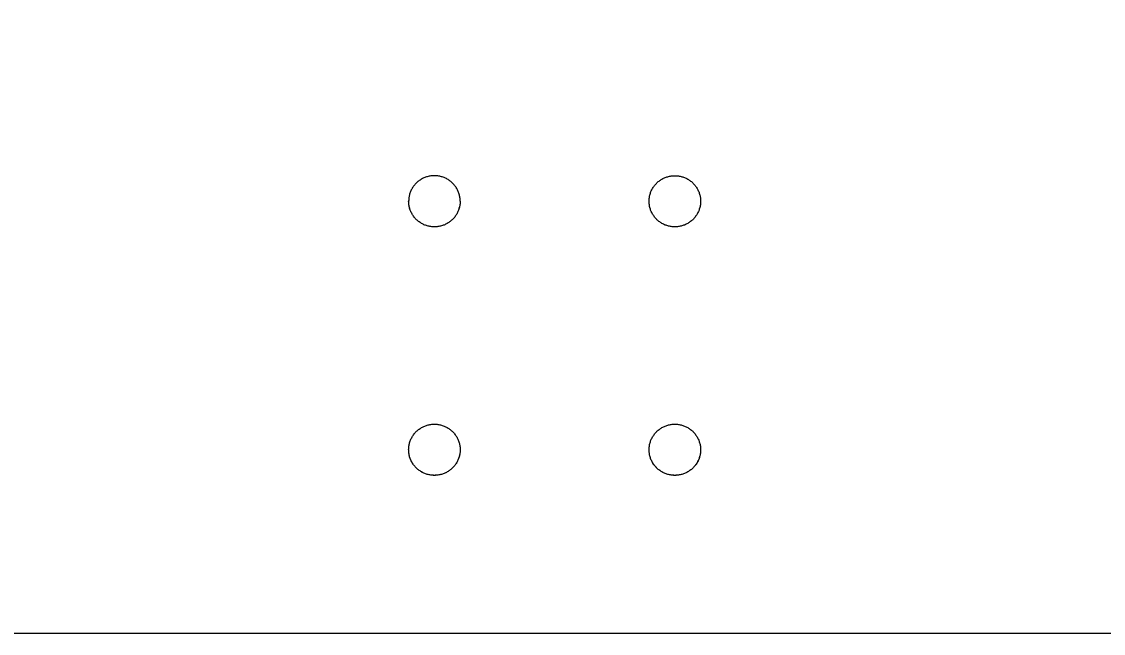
# Model space of a CAD drawing. Header units: millimetres. Extents: x -253 to 4295, y -442 to 2895.
# Drawn here: x -5.3 to 309.6, y 1041.9 to 1220.2 of the extents above; entities that cross this region are included whole.
import ezdxf

# ---------------------------------------------------------------- set-up
doc = ezdxf.new("R2010")
doc.units = ezdxf.units.MM
doc.layers.add('ZANO_R', color=7, linetype='Continuous', lineweight=0)
doc.layers.add('ZANO_W', color=1, linetype='Continuous', lineweight=0)
doc.styles.add('Arial', font='arial.ttf')
doc.styles.get("Standard").update_dxf_attribs({"font": 'ARIALUNI.TTF'})
doc.dimstyles.new('pl i ang', dxfattribs={"dimtxt": 50, "dimasz": 50, "dimexe": 1.25, "dimexo": 0.625, "dimgap": 10, "dimtad": 1, "dimtoh": 1, "dimtxsty": 'Standard', "dimcen": 2.5, "dimclrd": 1, "dimclre": 1, "dimclrt": 1, "dimadec": 0, "dimazin": 0, "dimtfac": 1, "dimtmove": 0, "dimatfit": 3, "dimfxl": 1, "dimarcsym": 1})

# ---------------------------------------------------------------- blocks, each defined once
blk = doc.blocks.new('*D399')
at = {"layer": 'ZANO_W', "color": 1, "lineweight": -2}
for p, q in [((120.11, 1399.64), (-161.18, 1399.64)), ((-151.18, 1359.64), (-151.18, 779.64)), ((120.11, 739.64), (-161.18, 739.64))]:
    blk.add_line(p, q, dxfattribs=at)
at = {"layer": 'ZANO_W', "color": 1}
for points in [[(-144.52, 1359.64), (-157.85, 1359.64), (-151.18, 1399.64)], [(-157.85, 779.64), (-144.52, 779.64), (-151.18, 739.64)]]:
    blk.add_solid(points, dxfattribs=at)
at = {"layer": 'ZANO_W', "color": 1, "insert": (-181.61, 1069.64), "char_height": 40, "attachment_point": 5, "rotation": 90, "style": 'Arial'}
blk.add_mtext('660', dxfattribs=at)

msp = doc.modelspace()

# ---------------------------------------------------------------- linework, layer by layer
at = {"layer": 'ZANO_R'}
for p, q in [((112.03, 1174.73), (111.79, 1174.63)), ((112.28, 1174.83), (112.03, 1174.73)), ((112.52, 1174.91), (112.28, 1174.83)), ((112.77, 1174.98), (112.52, 1174.91)), ((113.03, 1175.05), (112.77, 1174.98)), ((113.28, 1175.11), (113.03, 1175.05)), ((113.54, 1175.16), (113.28, 1175.11)), ((113.79, 1175.2), (113.54, 1175.16)), ((114.05, 1175.23), (113.79, 1175.2)), ((114.31, 1175.25), (114.05, 1175.23)), ((114.57, 1175.26), (114.31, 1175.25)), ((114.83, 1175.27), (114.57, 1175.26)), ((115.09, 1175.26), (114.83, 1175.27)), ((115.35, 1175.25), (115.09, 1175.26)), ((115.61, 1175.23), (115.35, 1175.25)), ((115.87, 1175.2), (115.61, 1175.23)), ((116.13, 1175.16), (115.87, 1175.2)), ((116.39, 1175.11), (116.13, 1175.16)), ((116.64, 1175.05), (116.39, 1175.11)), ((116.89, 1174.98), (116.64, 1175.05)), ((117.14, 1174.91), (116.89, 1174.98)), ((117.39, 1174.83), (117.14, 1174.91)), ((117.63, 1174.73), (117.39, 1174.83)), ((117.87, 1174.63), (117.63, 1174.73)), ((181.79, 1174.63), (182.03, 1174.73)), ((182.03, 1174.73), (182.28, 1174.83)), ((182.28, 1174.83), (182.52, 1174.91)), ((182.52, 1174.91), (182.77, 1174.98)), ((182.77, 1174.98), (183.03, 1175.05)), ((183.03, 1175.05), (183.28, 1175.11)), ((183.28, 1175.11), (183.54, 1175.16)), ((183.54, 1175.16), (183.79, 1175.2)), ((183.79, 1175.2), (184.05, 1175.23)), ((184.05, 1175.23), (184.31, 1175.25)), ((184.31, 1175.25), (184.57, 1175.26)), ((184.57, 1175.26), (184.83, 1175.27)), ((184.83, 1175.27), (185.09, 1175.26)), ((185.09, 1175.26), (185.35, 1175.25)), ((185.35, 1175.25), (185.61, 1175.23)), ((185.61, 1175.23), (185.87, 1175.2)), ((185.87, 1175.2), (186.13, 1175.16)), ((186.13, 1175.16), (186.39, 1175.11)), ((186.39, 1175.11), (186.64, 1175.05)), ((186.64, 1175.05), (186.89, 1174.98)), ((186.89, 1174.98), (187.14, 1174.91)), ((187.14, 1174.91), (187.39, 1174.83)), ((187.39, 1174.83), (187.63, 1174.73)), ((187.63, 1174.73), (187.87, 1174.63)), ((108.48, 1171.78), (108.35, 1171.56)), ((108.63, 1172), (108.48, 1171.78)), ((108.78, 1172.21), (108.63, 1172)), ((108.94, 1172.42), (108.78, 1172.21)), ((109.1, 1172.62), (108.94, 1172.42)), ((109.27, 1172.82), (109.1, 1172.62)), ((109.45, 1173.01), (109.27, 1172.82)), ((109.64, 1173.19), (109.45, 1173.01)), ((109.83, 1173.37), (109.64, 1173.19)), ((110.02, 1173.54), (109.83, 1173.37)), ((110.23, 1173.7), (110.02, 1173.54)), ((110.44, 1173.86), (110.23, 1173.7)), ((110.65, 1174.01), (110.44, 1173.86)), ((110.87, 1174.15), (110.65, 1174.01)), ((111.09, 1174.28), (110.87, 1174.15)), ((111.32, 1174.41), (111.09, 1174.28)), ((111.56, 1174.52), (111.32, 1174.41)), ((111.79, 1174.63), (111.56, 1174.52)), ((118.11, 1174.52), (117.87, 1174.63)), ((118.34, 1174.41), (118.11, 1174.52)), ((118.57, 1174.28), (118.34, 1174.41)), ((118.8, 1174.15), (118.57, 1174.28)), ((119.01, 1174.01), (118.8, 1174.15)), ((119.23, 1173.86), (119.01, 1174.01)), ((119.44, 1173.7), (119.23, 1173.86)), ((119.64, 1173.54), (119.44, 1173.7)), ((119.84, 1173.37), (119.64, 1173.54)), ((120.03, 1173.19), (119.84, 1173.37)), ((120.21, 1173.01), (120.03, 1173.19)), ((120.39, 1172.82), (120.21, 1173.01)), ((120.57, 1172.62), (120.39, 1172.82)), ((120.73, 1172.42), (120.57, 1172.62)), ((120.89, 1172.21), (120.73, 1172.42)), ((121.04, 1172), (120.89, 1172.21)), ((121.18, 1171.78), (121.04, 1172)), ((121.32, 1171.56), (121.18, 1171.78)), ((178.35, 1171.56), (178.48, 1171.78)), ((178.48, 1171.78), (178.63, 1172)), ((178.63, 1172), (178.78, 1172.21)), ((178.78, 1172.21), (178.94, 1172.42)), ((178.94, 1172.42), (179.1, 1172.62)), ((179.1, 1172.62), (179.27, 1172.82)), ((179.27, 1172.82), (179.45, 1173.01)), ((179.45, 1173.01), (179.64, 1173.19)), ((179.64, 1173.19), (179.83, 1173.37)), ((179.83, 1173.37), (180.02, 1173.54)), ((180.02, 1173.54), (180.23, 1173.7)), ((180.23, 1173.7), (180.44, 1173.86)), ((180.44, 1173.86), (180.65, 1174.01)), ((180.65, 1174.01), (180.87, 1174.15)), ((180.87, 1174.15), (181.09, 1174.28)), ((181.09, 1174.28), (181.32, 1174.41)), ((181.32, 1174.41), (181.56, 1174.52)), ((181.56, 1174.52), (181.79, 1174.63)), ((187.87, 1174.63), (188.11, 1174.52)), ((188.11, 1174.52), (188.34, 1174.41)), ((188.34, 1174.41), (188.57, 1174.28)), ((188.57, 1174.28), (188.8, 1174.15)), ((188.8, 1174.15), (189.01, 1174.01)), ((189.01, 1174.01), (189.23, 1173.86)), ((189.23, 1173.86), (189.44, 1173.7)), ((189.44, 1173.7), (189.64, 1173.54)), ((189.64, 1173.54), (189.84, 1173.37)), ((189.84, 1173.37), (190.03, 1173.19)), ((190.03, 1173.19), (190.21, 1173.01)), ((190.21, 1173.01), (190.39, 1172.82)), ((190.39, 1172.82), (190.57, 1172.62)), ((190.57, 1172.62), (190.73, 1172.42)), ((190.73, 1172.42), (190.89, 1172.21)), ((190.89, 1172.21), (191.04, 1172)), ((191.04, 1172), (191.18, 1171.78)), ((191.18, 1171.78), (191.32, 1171.56)), ((107.38, 1168.61), (107.35, 1168.35)), ((107.41, 1168.87), (107.38, 1168.61)), ((107.45, 1169.12), (107.41, 1168.87)), ((107.5, 1169.38), (107.45, 1169.12)), ((107.56, 1169.63), (107.5, 1169.38)), ((107.63, 1169.89), (107.56, 1169.63)), ((107.71, 1170.13), (107.63, 1169.89)), ((107.79, 1170.38), (107.71, 1170.13)), ((107.89, 1170.62), (107.79, 1170.38)), ((107.99, 1170.86), (107.89, 1170.62)), ((108.1, 1171.1), (107.99, 1170.86)), ((108.22, 1171.33), (108.1, 1171.1)), ((108.35, 1171.56), (108.22, 1171.33)), ((121.44, 1171.33), (121.32, 1171.56)), ((121.56, 1171.1), (121.44, 1171.33)), ((121.67, 1170.86), (121.56, 1171.1)), ((121.78, 1170.62), (121.67, 1170.86)), ((121.87, 1170.38), (121.78, 1170.62)), ((121.96, 1170.13), (121.87, 1170.38)), ((122.03, 1169.89), (121.96, 1170.13)), ((122.1, 1169.63), (122.03, 1169.89)), ((122.16, 1169.38), (122.1, 1169.63)), ((122.21, 1169.12), (122.16, 1169.38)), ((122.26, 1168.87), (122.21, 1169.12)), ((122.29, 1168.61), (122.26, 1168.87)), ((122.31, 1168.35), (122.29, 1168.61)), ((177.35, 1168.35), (177.38, 1168.61)), ((177.38, 1168.61), (177.41, 1168.87)), ((177.41, 1168.87), (177.45, 1169.12)), ((177.45, 1169.12), (177.5, 1169.38)), ((177.5, 1169.38), (177.56, 1169.63)), ((177.56, 1169.63), (177.63, 1169.89)), ((177.63, 1169.89), (177.71, 1170.13)), ((177.71, 1170.13), (177.79, 1170.38)), ((177.79, 1170.38), (177.89, 1170.62)), ((177.89, 1170.62), (177.99, 1170.86)), ((177.99, 1170.86), (178.1, 1171.1)), ((178.1, 1171.1), (178.22, 1171.33)), ((178.22, 1171.33), (178.35, 1171.56)), ((191.32, 1171.56), (191.44, 1171.33)), ((191.44, 1171.33), (191.56, 1171.1)), ((191.56, 1171.1), (191.67, 1170.86)), ((191.67, 1170.86), (191.78, 1170.62)), ((191.78, 1170.62), (191.87, 1170.38)), ((191.87, 1170.38), (191.96, 1170.13)), ((191.96, 1170.13), (192.03, 1169.89)), ((192.03, 1169.89), (192.1, 1169.63)), ((192.1, 1169.63), (192.16, 1169.38)), ((192.16, 1169.38), (192.21, 1169.12)), ((192.21, 1169.12), (192.26, 1168.87)), ((192.26, 1168.87), (192.29, 1168.61)), ((192.29, 1168.61), (192.31, 1168.35)), ((107.34, 1168.09), (107.33, 1167.83)), ((107.34, 1167.57), (107.33, 1167.83)), ((107.35, 1168.35), (107.34, 1168.09)), ((107.35, 1167.31), (107.34, 1167.57)), ((107.38, 1167.05), (107.35, 1167.31)), ((107.41, 1166.79), (107.38, 1167.05)), ((107.45, 1166.53), (107.41, 1166.79)), ((107.5, 1166.27), (107.45, 1166.53)), ((107.56, 1166.02), (107.5, 1166.27)), ((107.53, 1166.13), (107.57, 1165.95)), ((107.63, 1165.77), (107.56, 1166.02)), ((107.57, 1165.95), (107.62, 1165.78)), ((107.7, 1165.52), (107.63, 1165.77)), ((107.79, 1165.27), (107.7, 1165.52)), ((121.96, 1165.52), (121.88, 1165.27)), ((122.04, 1165.77), (121.96, 1165.52)), ((122.11, 1166.02), (122.04, 1165.77)), ((122.04, 1165.78), (122.09, 1165.95)), ((122.09, 1165.95), (122.13, 1166.13)), ((122.17, 1166.27), (122.11, 1166.02)), ((122.22, 1166.53), (122.17, 1166.27)), ((122.26, 1166.79), (122.22, 1166.53)), ((122.29, 1167.05), (122.26, 1166.79)), ((122.31, 1167.31), (122.29, 1167.05)), ((122.33, 1168.09), (122.31, 1168.35)), ((122.33, 1167.57), (122.31, 1167.31)), ((122.33, 1167.83), (122.33, 1168.09)), ((122.33, 1167.83), (122.33, 1167.57)), ((177.33, 1167.83), (177.34, 1168.09)), ((177.34, 1167.57), (177.33, 1167.83)), ((177.34, 1168.09), (177.35, 1168.35)), ((177.35, 1167.31), (177.34, 1167.57)), ((177.38, 1167.05), (177.35, 1167.31)), ((177.41, 1166.79), (177.38, 1167.05)), ((177.45, 1166.53), (177.41, 1166.79)), ((177.5, 1166.27), (177.45, 1166.53)), ((177.56, 1166.02), (177.5, 1166.27)), ((177.57, 1165.95), (177.53, 1166.13)), ((177.63, 1165.77), (177.56, 1166.02)), ((177.62, 1165.78), (177.57, 1165.95)), ((177.7, 1165.52), (177.63, 1165.77)), ((177.79, 1165.27), (177.7, 1165.52)), ((191.96, 1165.52), (191.88, 1165.27)), ((192.04, 1165.77), (191.96, 1165.52)), ((192.11, 1166.02), (192.04, 1165.77)), ((192.09, 1165.95), (192.04, 1165.78)), ((192.13, 1166.13), (192.09, 1165.95)), ((192.17, 1166.27), (192.11, 1166.02)), ((192.22, 1166.53), (192.17, 1166.27)), ((192.26, 1166.79), (192.22, 1166.53)), ((192.29, 1167.05), (192.26, 1166.79)), ((192.31, 1167.31), (192.29, 1167.05)), ((192.31, 1168.35), (192.33, 1168.09)), ((192.33, 1167.57), (192.31, 1167.31)), ((192.33, 1168.09), (192.33, 1167.83)), ((192.33, 1167.83), (192.33, 1167.57)), ((107.88, 1165.03), (107.79, 1165.27)), ((107.99, 1164.79), (107.88, 1165.03)), ((108.1, 1164.55), (107.99, 1164.79)), ((108.22, 1164.32), (108.1, 1164.55)), ((108.34, 1164.09), (108.22, 1164.32)), ((108.48, 1163.87), (108.34, 1164.09)), ((108.62, 1163.65), (108.48, 1163.87)), ((108.77, 1163.43), (108.62, 1163.65)), ((108.93, 1163.22), (108.77, 1163.43)), ((109.09, 1163.02), (108.93, 1163.22)), ((109.27, 1162.83), (109.09, 1163.02)), ((109.44, 1162.63), (109.27, 1162.83)), ((109.63, 1162.45), (109.44, 1162.63)), ((109.82, 1162.27), (109.63, 1162.45)), ((110.02, 1162.1), (109.82, 1162.27)), ((119.84, 1162.27), (119.65, 1162.1)), ((120.04, 1162.45), (119.84, 1162.27)), ((120.22, 1162.63), (120.04, 1162.45)), ((120.4, 1162.83), (120.22, 1162.63)), ((120.57, 1163.02), (120.4, 1162.83)), ((120.74, 1163.22), (120.57, 1163.02)), ((120.89, 1163.43), (120.74, 1163.22)), ((121.04, 1163.65), (120.89, 1163.43)), ((121.19, 1163.87), (121.04, 1163.65)), ((121.32, 1164.09), (121.19, 1163.87)), ((121.45, 1164.32), (121.32, 1164.09)), ((121.57, 1164.55), (121.45, 1164.32)), ((121.68, 1164.79), (121.57, 1164.55)), ((121.78, 1165.03), (121.68, 1164.79)), ((121.88, 1165.27), (121.78, 1165.03)), ((177.88, 1165.03), (177.79, 1165.27)), ((177.99, 1164.79), (177.88, 1165.03)), ((178.1, 1164.55), (177.99, 1164.79)), ((178.22, 1164.32), (178.1, 1164.55)), ((178.34, 1164.09), (178.22, 1164.32)), ((178.48, 1163.87), (178.34, 1164.09)), ((178.62, 1163.65), (178.48, 1163.87)), ((178.77, 1163.43), (178.62, 1163.65)), ((178.93, 1163.22), (178.77, 1163.43)), ((179.09, 1163.02), (178.93, 1163.22)), ((179.27, 1162.83), (179.09, 1163.02)), ((179.45, 1162.63), (179.27, 1162.83)), ((179.63, 1162.45), (179.45, 1162.63)), ((179.82, 1162.27), (179.63, 1162.45)), ((180.02, 1162.1), (179.82, 1162.27)), ((189.84, 1162.27), (189.65, 1162.1)), ((190.04, 1162.45), (189.84, 1162.27)), ((190.22, 1162.63), (190.04, 1162.45)), ((190.4, 1162.83), (190.22, 1162.63)), ((190.57, 1163.02), (190.4, 1162.83)), ((190.74, 1163.22), (190.57, 1163.02)), ((190.89, 1163.43), (190.74, 1163.22)), ((191.04, 1163.65), (190.89, 1163.43)), ((191.19, 1163.87), (191.04, 1163.65)), ((191.32, 1164.09), (191.19, 1163.87)), ((191.45, 1164.32), (191.32, 1164.09)), ((191.57, 1164.55), (191.45, 1164.32)), ((191.68, 1164.79), (191.57, 1164.55)), ((191.78, 1165.03), (191.68, 1164.79)), ((191.88, 1165.27), (191.78, 1165.03)), ((110.22, 1161.94), (110.02, 1162.1)), ((110.43, 1161.78), (110.22, 1161.94)), ((110.65, 1161.63), (110.43, 1161.78)), ((110.87, 1161.49), (110.65, 1161.63)), ((111.09, 1161.36), (110.87, 1161.49)), ((111.32, 1161.23), (111.09, 1161.36)), ((111.55, 1161.11), (111.32, 1161.23)), ((111.79, 1161), (111.55, 1161.11)), ((112.03, 1160.9), (111.79, 1161)), ((112.27, 1160.81), (112.03, 1160.9)), ((112.52, 1160.72), (112.27, 1160.81)), ((112.77, 1160.65), (112.52, 1160.72)), ((113.02, 1160.58), (112.77, 1160.65)), ((113.28, 1160.52), (113.02, 1160.58)), ((113.53, 1160.47), (113.28, 1160.52)), ((113.79, 1160.43), (113.53, 1160.47)), ((114.05, 1160.4), (113.79, 1160.43)), ((114.31, 1160.38), (114.05, 1160.4)), ((114.57, 1160.37), (114.31, 1160.38)), ((114.83, 1160.36), (114.57, 1160.37)), ((115.09, 1160.37), (114.83, 1160.36)), ((115.35, 1160.38), (115.09, 1160.37)), ((115.62, 1160.4), (115.35, 1160.38)), ((115.87, 1160.43), (115.62, 1160.4)), ((116.13, 1160.47), (115.87, 1160.43)), ((116.39, 1160.52), (116.13, 1160.47)), ((116.64, 1160.58), (116.39, 1160.52)), ((116.9, 1160.65), (116.64, 1160.58)), ((117.15, 1160.72), (116.9, 1160.65)), ((117.39, 1160.81), (117.15, 1160.72)), ((117.64, 1160.9), (117.39, 1160.81)), ((117.88, 1161), (117.64, 1160.9)), ((118.11, 1161.11), (117.88, 1161)), ((118.35, 1161.23), (118.11, 1161.11)), ((118.58, 1161.36), (118.35, 1161.23)), ((118.8, 1161.49), (118.58, 1161.36)), ((119.02, 1161.63), (118.8, 1161.49)), ((119.23, 1161.78), (119.02, 1161.63)), ((119.44, 1161.94), (119.23, 1161.78)), ((119.65, 1162.1), (119.44, 1161.94)), ((180.22, 1161.94), (180.02, 1162.1)), ((180.43, 1161.78), (180.22, 1161.94)), ((180.65, 1161.63), (180.43, 1161.78)), ((180.87, 1161.49), (180.65, 1161.63)), ((181.09, 1161.36), (180.87, 1161.49)), ((181.32, 1161.23), (181.09, 1161.36)), ((181.55, 1161.11), (181.32, 1161.23)), ((181.79, 1161), (181.55, 1161.11)), ((182.03, 1160.9), (181.79, 1161)), ((182.27, 1160.81), (182.03, 1160.9)), ((182.52, 1160.72), (182.27, 1160.81)), ((182.77, 1160.65), (182.52, 1160.72)), ((183.02, 1160.58), (182.77, 1160.65)), ((183.28, 1160.52), (183.02, 1160.58)), ((183.53, 1160.47), (183.28, 1160.52)), ((183.79, 1160.43), (183.53, 1160.47)), ((184.05, 1160.4), (183.79, 1160.43)), ((184.31, 1160.38), (184.05, 1160.4)), ((184.57, 1160.37), (184.31, 1160.38)), ((184.83, 1160.36), (184.57, 1160.37)), ((185.09, 1160.37), (184.83, 1160.36)), ((185.35, 1160.38), (185.09, 1160.37)), ((185.62, 1160.4), (185.35, 1160.38)), ((185.87, 1160.43), (185.62, 1160.4)), ((186.13, 1160.47), (185.87, 1160.43)), ((186.39, 1160.52), (186.13, 1160.47)), ((186.64, 1160.58), (186.39, 1160.52)), ((186.9, 1160.65), (186.64, 1160.58)), ((187.15, 1160.72), (186.9, 1160.65)), ((187.39, 1160.81), (187.15, 1160.72)), ((187.64, 1160.9), (187.39, 1160.81)), ((187.88, 1161), (187.64, 1160.9)), ((188.11, 1161.11), (187.88, 1161)), ((188.35, 1161.23), (188.11, 1161.11)), ((188.58, 1161.36), (188.35, 1161.23)), ((188.8, 1161.49), (188.58, 1161.36)), ((189.02, 1161.63), (188.8, 1161.49)), ((189.23, 1161.78), (189.02, 1161.63)), ((189.44, 1161.94), (189.23, 1161.78)), ((189.65, 1162.1), (189.44, 1161.94)), ((111.79, 1102.24), (112.03, 1102.34)), ((112.03, 1102.34), (112.28, 1102.43)), ((112.28, 1102.43), (112.52, 1102.52)), ((112.52, 1102.52), (112.77, 1102.59)), ((112.77, 1102.59), (113.03, 1102.66)), ((113.03, 1102.66), (113.28, 1102.72)), ((113.28, 1102.72), (113.54, 1102.77)), ((113.54, 1102.77), (113.79, 1102.81)), ((113.79, 1102.81), (114.05, 1102.84)), ((114.05, 1102.84), (114.31, 1102.86)), ((114.31, 1102.86), (114.57, 1102.87)), ((114.57, 1102.87), (114.83, 1102.87)), ((114.83, 1102.87), (115.09, 1102.87)), ((115.09, 1102.87), (115.35, 1102.86)), ((115.35, 1102.86), (115.61, 1102.84)), ((115.61, 1102.84), (115.87, 1102.81)), ((115.87, 1102.81), (116.13, 1102.77)), ((116.13, 1102.77), (116.39, 1102.72)), ((116.39, 1102.72), (116.64, 1102.66)), ((116.64, 1102.66), (116.89, 1102.59)), ((116.89, 1102.59), (117.14, 1102.52)), ((117.14, 1102.52), (117.39, 1102.43)), ((117.39, 1102.43), (117.63, 1102.34)), ((117.63, 1102.34), (117.87, 1102.24)), ((181.79, 1102.24), (182.03, 1102.34)), ((182.03, 1102.34), (182.28, 1102.43)), ((182.28, 1102.43), (182.52, 1102.52)), ((182.52, 1102.52), (182.77, 1102.59)), ((182.77, 1102.59), (183.03, 1102.66)), ((183.03, 1102.66), (183.28, 1102.72)), ((183.28, 1102.72), (183.54, 1102.77)), ((183.54, 1102.77), (183.79, 1102.81)), ((183.79, 1102.81), (184.05, 1102.84)), ((184.05, 1102.84), (184.31, 1102.86)), ((184.31, 1102.86), (184.57, 1102.87)), ((184.57, 1102.87), (184.83, 1102.87)), ((184.83, 1102.87), (185.09, 1102.87)), ((185.09, 1102.87), (185.35, 1102.86)), ((185.35, 1102.86), (185.61, 1102.84)), ((185.61, 1102.84), (185.87, 1102.81)), ((185.87, 1102.81), (186.13, 1102.77)), ((186.13, 1102.77), (186.39, 1102.72)), ((186.39, 1102.72), (186.64, 1102.66)), ((186.64, 1102.66), (186.89, 1102.59)), ((186.89, 1102.59), (187.14, 1102.52)), ((187.14, 1102.52), (187.39, 1102.43)), ((187.39, 1102.43), (187.63, 1102.34)), ((187.63, 1102.34), (187.87, 1102.24)), ((108.22, 1098.94), (108.35, 1099.17)), ((108.35, 1099.17), (108.48, 1099.39)), ((108.48, 1099.39), (108.63, 1099.61)), ((108.63, 1099.61), (108.78, 1099.82)), ((108.78, 1099.82), (108.94, 1100.03)), ((108.94, 1100.03), (109.1, 1100.23)), ((109.1, 1100.23), (109.27, 1100.43)), ((109.27, 1100.43), (109.45, 1100.62)), ((109.45, 1100.62), (109.64, 1100.8)), ((109.64, 1100.8), (109.83, 1100.98)), ((109.83, 1100.98), (110.02, 1101.15)), ((110.02, 1101.15), (110.23, 1101.31)), ((110.23, 1101.31), (110.44, 1101.47)), ((110.44, 1101.47), (110.65, 1101.61)), ((110.65, 1101.61), (110.87, 1101.76)), ((110.87, 1101.76), (111.09, 1101.89)), ((111.09, 1101.89), (111.32, 1102.01)), ((111.32, 1102.01), (111.56, 1102.13)), ((111.56, 1102.13), (111.79, 1102.24)), ((117.87, 1102.24), (118.11, 1102.13)), ((118.11, 1102.13), (118.34, 1102.01)), ((118.34, 1102.01), (118.57, 1101.89)), ((118.57, 1101.89), (118.8, 1101.76)), ((118.8, 1101.76), (119.01, 1101.61)), ((119.01, 1101.61), (119.23, 1101.47)), ((119.23, 1101.47), (119.44, 1101.31)), ((119.44, 1101.31), (119.64, 1101.15)), ((119.64, 1101.15), (119.84, 1100.98)), ((119.84, 1100.98), (120.03, 1100.8)), ((120.03, 1100.8), (120.21, 1100.62)), ((120.21, 1100.62), (120.39, 1100.43)), ((120.39, 1100.43), (120.57, 1100.23)), ((120.57, 1100.23), (120.73, 1100.03)), ((120.73, 1100.03), (120.89, 1099.82)), ((120.89, 1099.82), (121.04, 1099.61)), ((121.04, 1099.61), (121.18, 1099.39)), ((121.18, 1099.39), (121.32, 1099.17)), ((121.32, 1099.17), (121.44, 1098.94)), ((178.22, 1098.94), (178.35, 1099.17)), ((178.35, 1099.17), (178.48, 1099.39)), ((178.48, 1099.39), (178.63, 1099.61)), ((178.63, 1099.61), (178.78, 1099.82)), ((178.78, 1099.82), (178.94, 1100.03)), ((178.94, 1100.03), (179.1, 1100.23)), ((179.1, 1100.23), (179.27, 1100.43)), ((179.27, 1100.43), (179.45, 1100.62)), ((179.45, 1100.62), (179.64, 1100.8)), ((179.64, 1100.8), (179.83, 1100.98)), ((179.83, 1100.98), (180.02, 1101.15)), ((180.02, 1101.15), (180.23, 1101.31)), ((180.23, 1101.31), (180.44, 1101.47)), ((180.44, 1101.47), (180.65, 1101.61)), ((180.65, 1101.61), (180.87, 1101.76)), ((180.87, 1101.76), (181.09, 1101.89)), ((181.09, 1101.89), (181.32, 1102.01)), ((181.32, 1102.01), (181.56, 1102.13)), ((181.56, 1102.13), (181.79, 1102.24)), ((187.87, 1102.24), (188.11, 1102.13)), ((188.11, 1102.13), (188.34, 1102.01)), ((188.34, 1102.01), (188.57, 1101.89)), ((188.57, 1101.89), (188.8, 1101.76)), ((188.8, 1101.76), (189.01, 1101.61)), ((189.01, 1101.61), (189.23, 1101.47)), ((189.23, 1101.47), (189.44, 1101.31)), ((189.44, 1101.31), (189.64, 1101.15)), ((189.64, 1101.15), (189.84, 1100.98)), ((189.84, 1100.98), (190.03, 1100.8)), ((190.03, 1100.8), (190.21, 1100.62)), ((190.21, 1100.62), (190.39, 1100.43)), ((190.39, 1100.43), (190.57, 1100.23)), ((190.57, 1100.23), (190.73, 1100.03)), ((190.73, 1100.03), (190.89, 1099.82)), ((190.89, 1099.82), (191.04, 1099.61)), ((191.04, 1099.61), (191.18, 1099.39)), ((191.18, 1099.39), (191.32, 1099.17)), ((191.32, 1099.17), (191.44, 1098.94)), ((107.35, 1095.96), (107.38, 1096.22)), ((107.38, 1096.22), (107.41, 1096.48)), ((107.41, 1096.48), (107.45, 1096.73)), ((107.45, 1096.73), (107.5, 1096.99)), ((107.5, 1096.99), (107.56, 1097.24)), ((107.56, 1097.24), (107.63, 1097.49)), ((107.63, 1097.49), (107.71, 1097.74)), ((107.71, 1097.74), (107.79, 1097.99)), ((107.79, 1097.99), (107.89, 1098.23)), ((107.89, 1098.23), (107.99, 1098.47)), ((107.99, 1098.47), (108.1, 1098.71)), ((108.1, 1098.71), (108.22, 1098.94)), ((121.44, 1098.94), (121.56, 1098.71)), ((121.56, 1098.71), (121.67, 1098.47)), ((121.67, 1098.47), (121.78, 1098.23)), ((121.78, 1098.23), (121.87, 1097.99)), ((121.87, 1097.99), (121.96, 1097.74)), ((121.96, 1097.74), (122.03, 1097.49)), ((122.03, 1097.49), (122.1, 1097.24)), ((122.1, 1097.24), (122.16, 1096.99)), ((122.16, 1096.99), (122.21, 1096.73)), ((122.21, 1096.73), (122.26, 1096.48)), ((122.26, 1096.48), (122.29, 1096.22)), ((122.29, 1096.22), (122.31, 1095.96)), ((177.35, 1095.96), (177.38, 1096.22)), ((177.38, 1096.22), (177.41, 1096.48)), ((177.41, 1096.48), (177.45, 1096.73)), ((177.45, 1096.73), (177.5, 1096.99)), ((177.5, 1096.99), (177.56, 1097.24)), ((177.56, 1097.24), (177.63, 1097.49)), ((177.63, 1097.49), (177.71, 1097.74)), ((177.71, 1097.74), (177.79, 1097.99)), ((177.79, 1097.99), (177.89, 1098.23)), ((177.89, 1098.23), (177.99, 1098.47)), ((177.99, 1098.47), (178.1, 1098.71)), ((178.1, 1098.71), (178.22, 1098.94)), ((191.44, 1098.94), (191.56, 1098.71)), ((191.56, 1098.71), (191.67, 1098.47)), ((191.67, 1098.47), (191.78, 1098.23)), ((191.78, 1098.23), (191.87, 1097.99)), ((191.87, 1097.99), (191.96, 1097.74)), ((191.96, 1097.74), (192.03, 1097.49)), ((192.03, 1097.49), (192.1, 1097.24)), ((192.1, 1097.24), (192.16, 1096.99)), ((192.16, 1096.99), (192.21, 1096.73)), ((192.21, 1096.73), (192.26, 1096.48)), ((192.26, 1096.48), (192.29, 1096.22)), ((192.29, 1096.22), (192.31, 1095.96)), ((107.33, 1095.44), (107.34, 1095.7)), ((107.34, 1095.18), (107.33, 1095.44)), ((107.34, 1095.7), (107.35, 1095.96)), ((107.35, 1094.91), (107.34, 1095.18)), ((107.38, 1094.65), (107.35, 1094.91)), ((107.41, 1094.4), (107.38, 1094.65)), ((107.45, 1094.14), (107.41, 1094.4)), ((107.5, 1093.88), (107.45, 1094.14)), ((107.56, 1093.63), (107.5, 1093.88)), ((107.57, 1093.56), (107.53, 1093.74)), ((107.63, 1093.37), (107.56, 1093.63)), ((107.62, 1093.39), (107.57, 1093.56)), ((107.7, 1093.14), (107.62, 1093.39)), ((107.7, 1093.12), (107.63, 1093.37)), ((107.78, 1092.89), (107.7, 1093.14)), ((107.79, 1092.88), (107.7, 1093.12)), ((107.88, 1092.65), (107.78, 1092.89)), ((107.88, 1092.63), (107.79, 1092.88)), ((121.88, 1092.88), (121.78, 1092.63)), ((121.88, 1092.89), (121.79, 1092.65)), ((121.97, 1093.14), (121.88, 1092.89)), ((121.96, 1093.12), (121.88, 1092.88)), ((122.04, 1093.37), (121.96, 1093.12)), ((122.05, 1093.39), (121.97, 1093.14)), ((122.11, 1093.63), (122.04, 1093.37)), ((122.09, 1093.56), (122.04, 1093.39)), ((122.13, 1093.74), (122.09, 1093.56)), ((122.17, 1093.88), (122.11, 1093.63)), ((122.22, 1094.14), (122.17, 1093.88)), ((122.26, 1094.4), (122.22, 1094.14)), ((122.29, 1094.65), (122.26, 1094.4)), ((122.31, 1094.91), (122.29, 1094.65)), ((122.31, 1095.96), (122.33, 1095.7)), ((122.33, 1095.18), (122.31, 1094.91)), ((122.33, 1095.7), (122.33, 1095.44)), ((122.33, 1095.44), (122.33, 1095.18)), ((177.33, 1095.44), (177.34, 1095.7)), ((177.34, 1095.18), (177.33, 1095.44)), ((177.34, 1095.7), (177.35, 1095.96)), ((177.35, 1094.91), (177.34, 1095.18)), ((177.38, 1094.65), (177.35, 1094.91)), ((177.41, 1094.4), (177.38, 1094.65)), ((177.45, 1094.14), (177.41, 1094.4)), ((177.5, 1093.88), (177.45, 1094.14)), ((177.56, 1093.63), (177.5, 1093.88)), ((177.57, 1093.56), (177.53, 1093.74)), ((177.63, 1093.37), (177.56, 1093.63)), ((177.62, 1093.39), (177.57, 1093.56)), ((177.7, 1093.14), (177.62, 1093.39)), ((177.7, 1093.12), (177.63, 1093.37)), ((177.78, 1092.89), (177.7, 1093.14)), ((177.79, 1092.88), (177.7, 1093.12)), ((177.88, 1092.65), (177.78, 1092.89)), ((177.88, 1092.63), (177.79, 1092.88)), ((191.88, 1092.88), (191.78, 1092.63)), ((191.88, 1092.89), (191.79, 1092.65)), ((191.97, 1093.14), (191.88, 1092.89)), ((191.96, 1093.12), (191.88, 1092.88)), ((192.04, 1093.37), (191.96, 1093.12)), ((192.05, 1093.39), (191.97, 1093.14)), ((192.11, 1093.63), (192.04, 1093.37)), ((192.09, 1093.56), (192.04, 1093.39)), ((192.13, 1093.74), (192.09, 1093.56)), ((192.17, 1093.88), (192.11, 1093.63)), ((192.22, 1094.14), (192.17, 1093.88)), ((192.26, 1094.4), (192.22, 1094.14)), ((192.29, 1094.65), (192.26, 1094.4)), ((192.31, 1094.91), (192.29, 1094.65)), ((192.31, 1095.96), (192.33, 1095.7)), ((192.33, 1095.18), (192.31, 1094.91)), ((192.33, 1095.7), (192.33, 1095.44)), ((192.33, 1095.44), (192.33, 1095.18)), ((107.98, 1092.41), (107.88, 1092.65)), ((107.99, 1092.39), (107.88, 1092.63)), ((108.09, 1092.17), (107.98, 1092.41)), ((108.1, 1092.16), (107.99, 1092.39)), ((108.21, 1091.94), (108.09, 1092.17)), ((108.22, 1091.93), (108.1, 1092.16)), ((108.34, 1091.71), (108.21, 1091.94)), ((108.34, 1091.7), (108.22, 1091.93)), ((108.47, 1091.48), (108.34, 1091.71)), ((108.48, 1091.47), (108.34, 1091.7)), ((108.61, 1091.27), (108.47, 1091.48)), ((108.62, 1091.25), (108.48, 1091.47)), ((108.76, 1091.05), (108.61, 1091.27)), ((108.77, 1091.04), (108.62, 1091.25)), ((108.92, 1090.84), (108.76, 1091.05)), ((108.93, 1090.83), (108.77, 1091.04)), ((109.09, 1090.64), (108.92, 1090.84)), ((109.09, 1090.63), (108.93, 1090.83)), ((109.26, 1090.44), (109.09, 1090.64)), ((109.27, 1090.43), (109.09, 1090.63)), ((109.44, 1090.25), (109.26, 1090.44)), ((109.44, 1090.24), (109.27, 1090.43)), ((109.62, 1090.07), (109.44, 1090.25)), ((109.63, 1090.06), (109.44, 1090.24)), ((109.82, 1089.89), (109.62, 1090.07)), ((109.82, 1089.88), (109.63, 1090.06)), ((110.01, 1089.72), (109.82, 1089.89)), ((110.02, 1089.71), (109.82, 1089.88)), ((110.22, 1089.55), (110.01, 1089.72)), ((110.22, 1089.55), (110.02, 1089.71)), ((119.65, 1089.71), (119.44, 1089.55)), ((119.65, 1089.72), (119.45, 1089.55)), ((119.85, 1089.89), (119.65, 1089.72)), ((119.84, 1089.88), (119.65, 1089.71)), ((120.04, 1090.06), (119.84, 1089.88)), ((120.04, 1090.07), (119.85, 1089.89)), ((120.23, 1090.25), (120.04, 1090.07)), ((120.22, 1090.24), (120.04, 1090.06)), ((120.4, 1090.43), (120.22, 1090.24)), ((120.41, 1090.44), (120.23, 1090.25)), ((120.57, 1090.63), (120.4, 1090.43)), ((120.58, 1090.64), (120.41, 1090.44)), ((120.74, 1090.83), (120.57, 1090.63)), ((120.74, 1090.84), (120.58, 1090.64)), ((120.9, 1091.05), (120.74, 1090.84)), ((120.89, 1091.04), (120.74, 1090.83)), ((121.04, 1091.25), (120.89, 1091.04)), ((121.05, 1091.27), (120.9, 1091.05)), ((121.19, 1091.47), (121.04, 1091.25)), ((121.19, 1091.48), (121.05, 1091.27)), ((121.33, 1091.71), (121.19, 1091.48)), ((121.32, 1091.7), (121.19, 1091.47)), ((121.45, 1091.93), (121.32, 1091.7)), ((121.46, 1091.94), (121.33, 1091.71)), ((121.57, 1092.16), (121.45, 1091.93)), ((121.58, 1092.17), (121.46, 1091.94)), ((121.68, 1092.39), (121.57, 1092.16)), ((121.69, 1092.41), (121.58, 1092.17)), ((121.78, 1092.63), (121.68, 1092.39)), ((121.79, 1092.65), (121.69, 1092.41)), ((177.98, 1092.41), (177.88, 1092.65)), ((177.99, 1092.39), (177.88, 1092.63)), ((178.09, 1092.17), (177.98, 1092.41)), ((178.1, 1092.16), (177.99, 1092.39)), ((178.21, 1091.94), (178.09, 1092.17)), ((178.22, 1091.93), (178.1, 1092.16)), ((178.34, 1091.71), (178.21, 1091.94)), ((178.34, 1091.7), (178.22, 1091.93)), ((178.47, 1091.48), (178.34, 1091.71)), ((178.48, 1091.47), (178.34, 1091.7)), ((178.61, 1091.27), (178.47, 1091.48)), ((178.62, 1091.25), (178.48, 1091.47)), ((178.76, 1091.05), (178.61, 1091.27)), ((178.77, 1091.04), (178.62, 1091.25)), ((178.92, 1090.84), (178.76, 1091.05)), ((178.93, 1090.83), (178.77, 1091.04)), ((179.09, 1090.64), (178.92, 1090.84)), ((179.09, 1090.63), (178.93, 1090.83)), ((179.26, 1090.44), (179.09, 1090.64)), ((179.27, 1090.43), (179.09, 1090.63)), ((179.44, 1090.25), (179.26, 1090.44)), ((179.45, 1090.24), (179.27, 1090.43)), ((179.62, 1090.07), (179.44, 1090.25)), ((179.63, 1090.06), (179.45, 1090.24)), ((179.82, 1089.89), (179.62, 1090.07)), ((179.82, 1089.88), (179.63, 1090.06)), ((180.01, 1089.72), (179.82, 1089.89)), ((180.02, 1089.71), (179.82, 1089.88)), ((180.22, 1089.55), (180.01, 1089.72)), ((180.22, 1089.55), (180.02, 1089.71)), ((189.65, 1089.71), (189.44, 1089.55)), ((189.65, 1089.72), (189.45, 1089.55)), ((189.85, 1089.89), (189.65, 1089.72)), ((189.84, 1089.88), (189.65, 1089.71)), ((190.04, 1090.06), (189.84, 1089.88)), ((190.04, 1090.07), (189.85, 1089.89)), ((190.23, 1090.25), (190.04, 1090.07)), ((190.22, 1090.24), (190.04, 1090.06)), ((190.4, 1090.43), (190.22, 1090.24)), ((190.41, 1090.44), (190.23, 1090.25)), ((190.57, 1090.63), (190.4, 1090.43)), ((190.58, 1090.64), (190.41, 1090.44)), ((190.74, 1090.83), (190.57, 1090.63)), ((190.74, 1090.84), (190.58, 1090.64)), ((190.9, 1091.05), (190.74, 1090.84)), ((190.89, 1091.04), (190.74, 1090.83)), ((191.04, 1091.25), (190.89, 1091.04)), ((191.05, 1091.27), (190.9, 1091.05)), ((191.19, 1091.47), (191.04, 1091.25)), ((191.19, 1091.48), (191.05, 1091.27)), ((191.33, 1091.71), (191.19, 1091.48)), ((191.32, 1091.7), (191.19, 1091.47)), ((191.45, 1091.93), (191.32, 1091.7)), ((191.46, 1091.94), (191.33, 1091.71)), ((191.57, 1092.16), (191.45, 1091.93)), ((191.58, 1092.17), (191.46, 1091.94)), ((191.68, 1092.39), (191.57, 1092.16)), ((191.69, 1092.41), (191.58, 1092.17)), ((191.78, 1092.63), (191.68, 1092.39)), ((191.79, 1092.65), (191.69, 1092.41)), ((110.43, 1089.39), (110.22, 1089.55)), ((110.43, 1089.4), (110.22, 1089.55)), ((110.64, 1089.25), (110.43, 1089.4)), ((110.65, 1089.24), (110.43, 1089.39)), ((110.86, 1089.1), (110.64, 1089.25)), ((110.87, 1089.1), (110.65, 1089.24)), ((111.08, 1088.97), (110.86, 1089.1)), ((111.09, 1088.96), (110.87, 1089.1)), ((111.31, 1088.84), (111.08, 1088.97)), ((111.32, 1088.84), (111.09, 1088.96)), ((111.55, 1088.72), (111.31, 1088.84)), ((111.55, 1088.72), (111.32, 1088.84)), ((111.79, 1088.61), (111.55, 1088.72)), ((111.78, 1088.61), (111.55, 1088.72)), ((112.02, 1088.51), (111.78, 1088.61)), ((112.03, 1088.51), (111.79, 1088.61)), ((112.27, 1088.42), (112.02, 1088.51)), ((112.27, 1088.42), (112.03, 1088.51)), ((112.52, 1088.33), (112.27, 1088.42)), ((112.52, 1088.33), (112.27, 1088.42)), ((112.77, 1088.26), (112.52, 1088.33)), ((112.77, 1088.26), (112.52, 1088.33)), ((113.02, 1088.19), (112.77, 1088.26)), ((113.02, 1088.19), (112.77, 1088.26)), ((113.28, 1088.13), (113.02, 1088.19)), ((113.27, 1088.13), (113.02, 1088.19)), ((113.53, 1088.08), (113.27, 1088.13)), ((113.53, 1088.08), (113.28, 1088.13)), ((113.79, 1088.04), (113.53, 1088.08)), ((113.79, 1088.04), (113.53, 1088.08)), ((114.05, 1088.01), (113.79, 1088.04)), ((114.05, 1088.01), (113.79, 1088.04)), ((114.31, 1087.99), (114.05, 1088.01)), ((114.31, 1087.99), (114.05, 1088.01)), ((114.57, 1087.97), (114.31, 1087.99)), ((114.57, 1087.98), (114.31, 1087.99)), ((114.83, 1087.97), (114.57, 1087.98)), ((114.83, 1087.97), (114.57, 1087.97)), ((115.09, 1087.98), (114.83, 1087.97)), ((115.09, 1087.97), (114.83, 1087.97)), ((115.35, 1087.99), (115.09, 1087.97)), ((115.36, 1087.99), (115.09, 1087.98)), ((115.62, 1088.01), (115.35, 1087.99)), ((115.62, 1088.01), (115.36, 1087.99)), ((115.87, 1088.04), (115.62, 1088.01)), ((115.88, 1088.04), (115.62, 1088.01)), ((116.13, 1088.08), (115.87, 1088.04)), ((116.13, 1088.08), (115.88, 1088.04)), ((116.39, 1088.13), (116.13, 1088.08)), ((116.39, 1088.13), (116.13, 1088.08)), ((116.64, 1088.19), (116.39, 1088.13)), ((116.65, 1088.19), (116.39, 1088.13)), ((116.9, 1088.26), (116.64, 1088.19)), ((116.9, 1088.26), (116.65, 1088.19)), ((117.15, 1088.33), (116.9, 1088.26)), ((117.15, 1088.33), (116.9, 1088.26)), ((117.39, 1088.42), (117.15, 1088.33)), ((117.4, 1088.42), (117.15, 1088.33)), ((117.64, 1088.51), (117.39, 1088.42)), ((117.64, 1088.51), (117.4, 1088.42)), ((117.88, 1088.61), (117.64, 1088.51)), ((117.88, 1088.61), (117.64, 1088.51)), ((118.11, 1088.72), (117.88, 1088.61)), ((118.12, 1088.72), (117.88, 1088.61)), ((118.35, 1088.84), (118.11, 1088.72)), ((118.35, 1088.84), (118.12, 1088.72)), ((118.58, 1088.97), (118.35, 1088.84)), ((118.58, 1088.96), (118.35, 1088.84)), ((118.8, 1089.1), (118.58, 1088.96)), ((118.81, 1089.1), (118.58, 1088.97)), ((119.02, 1089.24), (118.8, 1089.1)), ((119.03, 1089.25), (118.81, 1089.1)), ((119.23, 1089.39), (119.02, 1089.24)), ((119.24, 1089.4), (119.03, 1089.25)), ((119.44, 1089.55), (119.23, 1089.39)), ((119.45, 1089.55), (119.24, 1089.4)), ((180.43, 1089.39), (180.22, 1089.55)), ((180.43, 1089.4), (180.22, 1089.55)), ((180.64, 1089.25), (180.43, 1089.4)), ((180.65, 1089.24), (180.43, 1089.39)), ((180.86, 1089.1), (180.64, 1089.25)), ((180.87, 1089.1), (180.65, 1089.24)), ((181.08, 1088.97), (180.86, 1089.1)), ((181.09, 1088.96), (180.87, 1089.1)), ((181.31, 1088.84), (181.08, 1088.97)), ((181.32, 1088.84), (181.09, 1088.96)), ((181.55, 1088.72), (181.31, 1088.84)), ((181.55, 1088.72), (181.32, 1088.84)), ((181.79, 1088.61), (181.55, 1088.72)), ((181.78, 1088.61), (181.55, 1088.72)), ((182.02, 1088.51), (181.78, 1088.61)), ((182.03, 1088.51), (181.79, 1088.61)), ((182.27, 1088.42), (182.02, 1088.51)), ((182.27, 1088.42), (182.03, 1088.51)), ((182.52, 1088.33), (182.27, 1088.42)), ((182.52, 1088.33), (182.27, 1088.42)), ((182.77, 1088.26), (182.52, 1088.33)), ((182.77, 1088.26), (182.52, 1088.33)), ((183.02, 1088.19), (182.77, 1088.26)), ((183.02, 1088.19), (182.77, 1088.26)), ((183.28, 1088.13), (183.02, 1088.19)), ((183.27, 1088.13), (183.02, 1088.19)), ((183.53, 1088.08), (183.27, 1088.13)), ((183.53, 1088.08), (183.28, 1088.13)), ((183.79, 1088.04), (183.53, 1088.08)), ((183.79, 1088.04), (183.53, 1088.08)), ((184.05, 1088.01), (183.79, 1088.04)), ((184.05, 1088.01), (183.79, 1088.04)), ((184.31, 1087.99), (184.05, 1088.01)), ((184.31, 1087.99), (184.05, 1088.01)), ((184.57, 1087.97), (184.31, 1087.99)), ((184.57, 1087.98), (184.31, 1087.99)), ((184.83, 1087.97), (184.57, 1087.98)), ((184.83, 1087.97), (184.57, 1087.97)), ((185.09, 1087.98), (184.83, 1087.97)), ((185.09, 1087.97), (184.83, 1087.97)), ((185.35, 1087.99), (185.09, 1087.97)), ((185.36, 1087.99), (185.09, 1087.98)), ((185.62, 1088.01), (185.35, 1087.99)), ((185.62, 1088.01), (185.36, 1087.99)), ((185.87, 1088.04), (185.62, 1088.01)), ((185.88, 1088.04), (185.62, 1088.01)), ((186.13, 1088.08), (185.87, 1088.04)), ((186.13, 1088.08), (185.88, 1088.04)), ((186.39, 1088.13), (186.13, 1088.08)), ((186.39, 1088.13), (186.13, 1088.08)), ((186.64, 1088.19), (186.39, 1088.13)), ((186.65, 1088.19), (186.39, 1088.13)), ((186.9, 1088.26), (186.64, 1088.19)), ((186.9, 1088.26), (186.65, 1088.19)), ((187.15, 1088.33), (186.9, 1088.26)), ((187.15, 1088.33), (186.9, 1088.26)), ((187.39, 1088.42), (187.15, 1088.33)), ((187.4, 1088.42), (187.15, 1088.33)), ((187.64, 1088.51), (187.39, 1088.42)), ((187.64, 1088.51), (187.4, 1088.42)), ((187.88, 1088.61), (187.64, 1088.51)), ((187.88, 1088.61), (187.64, 1088.51)), ((188.11, 1088.72), (187.88, 1088.61)), ((188.12, 1088.72), (187.88, 1088.61)), ((188.35, 1088.84), (188.11, 1088.72)), ((188.35, 1088.84), (188.12, 1088.72)), ((188.58, 1088.97), (188.35, 1088.84)), ((188.58, 1088.96), (188.35, 1088.84)), ((188.8, 1089.1), (188.58, 1088.96)), ((188.81, 1089.1), (188.58, 1088.97)), ((189.02, 1089.24), (188.8, 1089.1)), ((189.03, 1089.25), (188.81, 1089.1)), ((189.23, 1089.39), (189.02, 1089.24)), ((189.24, 1089.4), (189.03, 1089.25)), ((189.44, 1089.55), (189.23, 1089.39)), ((189.45, 1089.55), (189.24, 1089.4)), ((1736.42, 1041.93), (-46.75, 1041.93))]:
    msp.add_line(p, q, dxfattribs=at)

# ---------------------------------------------------------------- dimensions: what is measured, and where the dimension line sits
at = {"layer": 'ZANO_W'}
dim = msp.add_linear_dim(base=(-151.18, 739.64), p1=(130.11, 1399.64), p2=(130.11, 739.64), angle=90, dimstyle='pl i ang', override={"dimtxt": 40, "dimasz": 40, "dimexe": 10, "dimexo": 10, "dimtoh": 0, "dimdec": 0, "dimtxsty": 'Arial', "dimtdec": 0, "dimtmove": 1}, dxfattribs=at)
dim.commit()
dim.dimension.update_dxf_attribs({"geometry": '*D399', "text_midpoint": (-181.61, 1069.64)})

doc.saveas('drawing.dxf')
